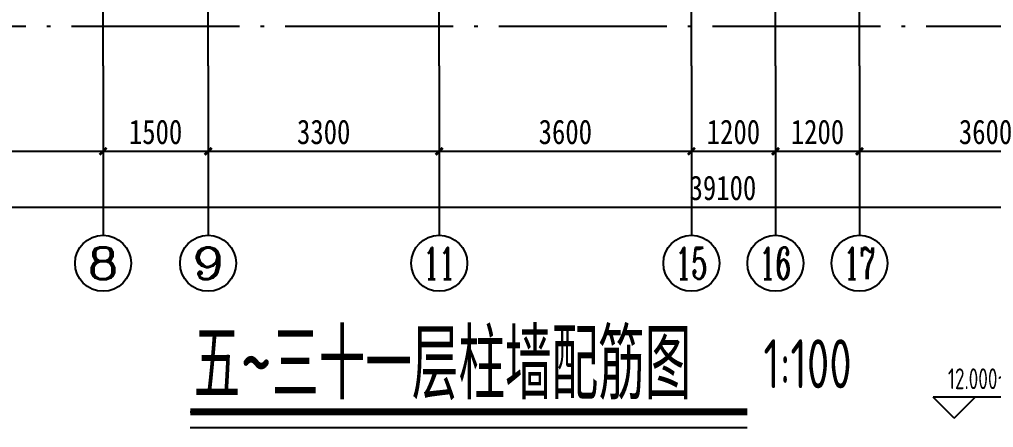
# Model space of a CAD drawing. Extents: x -144902 to 588294, y -160863 to 65494.
# Drawn here: x -791 to 13115, y -130048 to -124218 of the extents above; entities that cross this region are included whole.
import ezdxf
from ezdxf.enums import TextEntityAlignment as Align

# ---------------------------------------------------------------- set-up
doc = ezdxf.new("R2010")
doc.units = 0
doc.header["$LTSCALE"] = 100
doc.linetypes.add('ACAD_ISO04W100', pattern=[30.5, 24, -3, 0.5, -3])
doc.layers.get('0').update_dxf_attribs({"linetype": 'CONTINUOUS'})
doc.layers.get('Defpoints').update_dxf_attribs({"linetype": 'CONTINUOUS'})
for name, color, linetype in [('AXIS', 3, 'CONTINUOUS'), ('AXIS_TEXT', 7, 'CONTINUOUS'), ('DIM_ELEV', 3, 'CONTINUOUS'), ('DOTE', 253, 'ACAD_ISO04W100'), ('TEXT', 7, 'CONTINUOUS')]:
    doc.layers.add(name, color=color, linetype=linetype)
doc.layers.add('PUB_TEXT', color=141, linetype='CONTINUOUS', lineweight=5)
doc.styles.add('_HZTXT', font='complex.shx', dxfattribs={"width": 0.7, "bigfont": 'tssdchn.shx'})
doc.styles.add('COMPLEX', font='COMPLEX')
doc.styles.add('DIM_FONT', font='SIMHEI.TTF', dxfattribs={"width": 0.8})
doc.styles.get("Standard").update_dxf_attribs({"font": 'tssdeng.shx', "width": 0.7, "bigfont": 'tssdchn.shx'})
doc.dimstyles.new('_TCH_ARCH&&100', dxfattribs={"dimtxt": 350, "dimasz": 100, "dimexe": 250, "dimexo": 300, "dimgap": 100, "dimtad": 1, "dimdec": 0, "dimzin": 0, "dimdsep": 46, "dimtxsty": 'DIM_FONT', "dimblk": 'ARCHTICK', "dimcen": 0.09, "dimclrt": 7, "dimazin": 2, "dimtfac": 1, "dimtdec": 0, "dimtix": 1, "dimtmove": 2, "dimatfit": 3, "dimfxl": 1, "dimtolj": 1, "dimtzin": 0, "dimarcsym": 0})

# ---------------------------------------------------------------- blocks, each defined once
blk = doc.blocks.new('_ArchTick')
at = {"color": 0, "linetype": 'ByBlock', "const_width": 0.4}
blk.add_lwpolyline([(-0.5, -0.5), (0.5, 0.5)], dxfattribs=at)
blk = doc.blocks.new('*D1171')
at = {"layer": 'AXIS', "color": 0, "lineweight": -2}
for p, q in [((11202, -125181), (11202, -126351)), ((14802, -125181), (14802, -126351)), ((11202, -126101), (14802, -126101))]:
    blk.add_line(p, q, dxfattribs=at)
at = {"layer": 'Defpoints', "color": 0}
for p in [(11202, -124881), (14802, -124881), (14802, -126101)]:
    blk.add_point(p, dxfattribs=at)
at = {"layer": 'AXIS', "color": 0, "lineweight": -2, "xscale": 100, "yscale": 100, "zscale": 100, "rotation": 180}
blk.add_blockref('_ArchTick', (11202, -126101), dxfattribs=at)
at = {"layer": 'AXIS', "color": 0, "lineweight": -2, "xscale": 100, "yscale": 100, "zscale": 100}
blk.add_blockref('_ArchTick', (14802, -126101), dxfattribs=at)
at = {"layer": 'AXIS', "color": 7, "insert": (13002, -125826), "char_height": 350, "attachment_point": 5, "style": 'DIM_FONT'}
blk.add_mtext('\\A1;3600', dxfattribs=at)
blk = doc.blocks.new('*D1172')
at = {"layer": 'AXIS', "color": 0, "lineweight": -2}
for p, q in [((10002, -125181), (10002, -126351)), ((11202, -125181), (11202, -126351)), ((10002, -126101), (11202, -126101))]:
    blk.add_line(p, q, dxfattribs=at)
at = {"layer": 'Defpoints', "color": 0}
for p in [(10002, -124881), (11202, -124881), (11202, -126101)]:
    blk.add_point(p, dxfattribs=at)
at = {"layer": 'AXIS', "color": 0, "lineweight": -2, "xscale": 100, "yscale": 100, "zscale": 100, "rotation": 180}
blk.add_blockref('_ArchTick', (10002, -126101), dxfattribs=at)
at = {"layer": 'AXIS', "color": 0, "lineweight": -2, "xscale": 100, "yscale": 100, "zscale": 100}
blk.add_blockref('_ArchTick', (11202, -126101), dxfattribs=at)
at = {"layer": 'AXIS', "color": 7, "insert": (10602, -125826), "char_height": 350, "attachment_point": 5, "style": 'DIM_FONT'}
blk.add_mtext('\\A1;1200', dxfattribs=at)
blk = doc.blocks.new('*D1173')
at = {"layer": 'AXIS', "color": 0, "lineweight": -2}
for p, q in [((8802, -125181), (8802, -126351)), ((10002, -125181), (10002, -126351)), ((8802, -126101), (10002, -126101))]:
    blk.add_line(p, q, dxfattribs=at)
at = {"layer": 'Defpoints', "color": 0}
for p in [(8802, -124881), (10002, -124881), (10002, -126101)]:
    blk.add_point(p, dxfattribs=at)
at = {"layer": 'AXIS', "color": 0, "lineweight": -2, "xscale": 100, "yscale": 100, "zscale": 100, "rotation": 180}
blk.add_blockref('_ArchTick', (8802, -126101), dxfattribs=at)
at = {"layer": 'AXIS', "color": 0, "lineweight": -2, "xscale": 100, "yscale": 100, "zscale": 100}
blk.add_blockref('_ArchTick', (10002, -126101), dxfattribs=at)
at = {"layer": 'AXIS', "color": 7, "insert": (9402, -125826), "char_height": 350, "attachment_point": 5, "style": 'DIM_FONT'}
blk.add_mtext('\\A1;1200', dxfattribs=at)
blk = doc.blocks.new('*D1174')
at = {"layer": 'AXIS', "color": 0, "lineweight": -2}
for p, q in [((5202, -125181), (5202, -126351)), ((8802, -125181), (8802, -126351)), ((5202, -126101), (8802, -126101))]:
    blk.add_line(p, q, dxfattribs=at)
at = {"layer": 'Defpoints', "color": 0}
for p in [(5202, -124881), (8802, -124881), (8802, -126101)]:
    blk.add_point(p, dxfattribs=at)
at = {"layer": 'AXIS', "color": 0, "lineweight": -2, "xscale": 100, "yscale": 100, "zscale": 100, "rotation": 180}
blk.add_blockref('_ArchTick', (5202, -126101), dxfattribs=at)
at = {"layer": 'AXIS', "color": 0, "lineweight": -2, "xscale": 100, "yscale": 100, "zscale": 100}
blk.add_blockref('_ArchTick', (8802, -126101), dxfattribs=at)
at = {"layer": 'AXIS', "color": 7, "insert": (7002, -125826), "char_height": 350, "attachment_point": 5, "style": 'DIM_FONT'}
blk.add_mtext('\\A1;3600', dxfattribs=at)
blk = doc.blocks.new('*D1175')
at = {"layer": 'AXIS', "color": 0, "lineweight": -2}
for p, q in [((1902, -125181), (1902, -126351)), ((5202, -125181), (5202, -126351)), ((1902, -126101), (5202, -126101))]:
    blk.add_line(p, q, dxfattribs=at)
at = {"layer": 'Defpoints', "color": 0}
for p in [(1902, -124881), (5202, -124881), (5202, -126101)]:
    blk.add_point(p, dxfattribs=at)
at = {"layer": 'AXIS', "color": 0, "lineweight": -2, "xscale": 100, "yscale": 100, "zscale": 100, "rotation": 180}
blk.add_blockref('_ArchTick', (1902, -126101), dxfattribs=at)
at = {"layer": 'AXIS', "color": 0, "lineweight": -2, "xscale": 100, "yscale": 100, "zscale": 100}
blk.add_blockref('_ArchTick', (5202, -126101), dxfattribs=at)
at = {"layer": 'AXIS', "color": 7, "insert": (3552, -125826), "char_height": 350, "attachment_point": 5, "style": 'DIM_FONT'}
blk.add_mtext('\\A1;3300', dxfattribs=at)
blk = doc.blocks.new('*D1176')
at = {"layer": 'AXIS', "color": 0, "lineweight": -2}
for p, q in [((402, -125181), (402, -126351)), ((1902, -125181), (1902, -126351)), ((402, -126101), (1902, -126101))]:
    blk.add_line(p, q, dxfattribs=at)
at = {"layer": 'Defpoints', "color": 0}
for p in [(402, -124881), (1902, -124881), (1902, -126101)]:
    blk.add_point(p, dxfattribs=at)
at = {"layer": 'AXIS', "color": 0, "lineweight": -2, "xscale": 100, "yscale": 100, "zscale": 100, "rotation": 180}
blk.add_blockref('_ArchTick', (402, -126101), dxfattribs=at)
at = {"layer": 'AXIS', "color": 0, "lineweight": -2, "xscale": 100, "yscale": 100, "zscale": 100}
blk.add_blockref('_ArchTick', (1902, -126101), dxfattribs=at)
at = {"layer": 'AXIS', "color": 7, "insert": (1152, -125826), "char_height": 350, "attachment_point": 5, "style": 'DIM_FONT'}
blk.add_mtext('\\A1;1500', dxfattribs=at)
blk = doc.blocks.new('*D1177')
at = {"layer": 'AXIS', "color": 0, "lineweight": -2}
for p, q in [((-3798, -125181), (-3798, -126351)), ((402, -125181), (402, -126351)), ((-3798, -126101), (402, -126101))]:
    blk.add_line(p, q, dxfattribs=at)
at = {"layer": 'Defpoints', "color": 0}
for p in [(-3798, -124881), (402, -124881), (402, -126101)]:
    blk.add_point(p, dxfattribs=at)
at = {"layer": 'AXIS', "color": 0, "lineweight": -2, "xscale": 100, "yscale": 100, "zscale": 100, "rotation": 180}
blk.add_blockref('_ArchTick', (-3798, -126101), dxfattribs=at)
at = {"layer": 'AXIS', "color": 0, "lineweight": -2, "xscale": 100, "yscale": 100, "zscale": 100}
blk.add_blockref('_ArchTick', (402, -126101), dxfattribs=at)
at = {"layer": 'AXIS', "color": 7, "insert": (-1698, -125826), "char_height": 350, "attachment_point": 5, "style": 'DIM_FONT'}
blk.add_mtext('\\A1;4200', dxfattribs=at)
blk = doc.blocks.new('*D1182')
at = {"layer": 'AXIS', "color": 0, "lineweight": -2}
for p, q in [((-10298, -125181), (-10298, -127151)), ((28802, -125181), (28802, -127151)), ((-10298, -126901), (28802, -126901))]:
    blk.add_line(p, q, dxfattribs=at)
at = {"layer": 'Defpoints', "color": 0}
for p in [(-10298, -124881, 0), (28802, -124881, 0), (28802, -126901)]:
    blk.add_point(p, dxfattribs=at)
at = {"layer": 'AXIS', "color": 0, "lineweight": -2, "xscale": 100, "yscale": 100, "zscale": 100, "rotation": 180}
blk.add_blockref('_ArchTick', (-10298, -126901), dxfattribs=at)
at = {"layer": 'AXIS', "color": 0, "lineweight": -2, "xscale": 100, "yscale": 100, "zscale": 100}
blk.add_blockref('_ArchTick', (28802, -126901), dxfattribs=at)
at = {"layer": 'AXIS', "color": 7, "insert": (9252, -126626), "char_height": 350, "attachment_point": 5, "style": 'DIM_FONT'}
blk.add_mtext('\\A1;39100', dxfattribs=at)
blk = doc.blocks.new('_AXISO')
blk.add_circle((0, 0), 0.5)
at = {"layer": 'AXIS_TEXT', "style": 'COMPLEX', "width": 1.041667}
blk.add_attdef('A', text='', height=0.56, dxfattribs=at).set_placement((-0.25, -0.28), (0.25, -0.28), align=Align.FIT)

msp = doc.modelspace()

# ---------------------------------------------------------------- linework, layer by layer
at = {"layer": 'AXIS'}
for p, q in [((401.594, -124881.378, 0), (401.594, -127301.485, 0)), ((1901.594, -124881.378, 0), (1901.594, -127301.485, 0)), ((5201.594, -124881.378, 0), (5201.594, -127301.485, 0)), ((8801.594, -124881.378, 0), (8801.594, -127301.485, 0)), ((10001.594, -124881.378, 0), (10001.594, -127301.485, 0)), ((11201.594, -124881.378, 0), (11201.594, -127301.485, 0))]:
    msp.add_line(p, q, dxfattribs=at)
at = {"layer": 'DIM_ELEV'}
for p, q in [((12555.192, -129911.597), (12255.192, -129611.597)), ((14436.492, -129611.597), (12255.192, -129611.597)), ((12555.192, -129911.597), (12855.192, -129611.597))]:
    msp.add_line(p, q, dxfattribs=at)
at = {"layer": 'DOTE'}
for p, q in [((401.594, -124881.378, 0), (401.594, -105918.135, 0)), ((10001.594, -124881.378, 0), (10001.594, -109618.135, 0)), ((1901.594, -124881.378, 0), (1901.594, -117118.135, 0)), ((8801.594, -124881.378, 0), (8801.594, -117718.135, 0)), ((11201.594, -124881.378, 0), (11201.594, -117718.135, 0)), ((5201.594, -124881.378, 0), (5201.594, -119518.135, 0)), ((29801.594, -124318.135, 0), (-11298.406, -124318.135, 0))]:
    msp.add_line(p, q, dxfattribs=at)
at = {"layer": 'TEXT'}
for p, q in [((1646.551, -129821.789), (9598.359, -129821.789)), ((1646.551, -130047.74), (9598.359, -130047.74))]:
    msp.add_line(p, q, dxfattribs=at)
at = {"layer": 'TEXT', "const_width": 100}
msp.add_lwpolyline([(1646.551, -129821.182), (9598.359, -129821.182)], dxfattribs=at)

# ---------------------------------------------------------------- block references
at = {"layer": 'AXIS'}
ref = msp.add_blockref('_AXISO', (401.594, -127701.485, 0), dxfattribs=dict(at, xscale=800, yscale=800, zscale=800))
ref.add_attrib('A', '8', dxfattribs={"layer": 'AXIS_TEXT', "height": 452.548, "style": '_HZTXT', "width": 1.5}).set_placement((175.32, -127927.759, 0), (627.868, -127927.759, 0), align=Align.FIT)
ref = msp.add_blockref('_AXISO', (1901.594, -127701.485, 0), dxfattribs=dict(at, xscale=800, yscale=800, zscale=800))
ref.add_attrib('A', '9', dxfattribs={"layer": 'AXIS_TEXT', "height": 452.548, "style": '_HZTXT', "width": 1.5}).set_placement((1675.32, -127927.759, 0), (2127.868, -127927.759, 0), align=Align.FIT)
ref = msp.add_blockref('_AXISO', (5201.594, -127701.485, 0), dxfattribs=dict(at, xscale=800, yscale=800, zscale=800))
ref.add_attrib('A', '11', dxfattribs={"layer": 'AXIS_TEXT', "height": 452.5483, "style": '_HZTXT', "width": 0.875}).set_placement((4975.32, -127927.759, 0), (5427.868, -127927.759, 0), align=Align.FIT)
ref = msp.add_blockref('_AXISO', (8801.594, -127701.485, 0), dxfattribs=dict(at, xscale=800, yscale=800, zscale=800))
ref.add_attrib('A', '15', dxfattribs={"layer": 'AXIS_TEXT', "height": 452.5483, "style": '_HZTXT', "width": 0.724138}).set_placement((8575.32, -127927.759, 0), (9027.868, -127927.759, 0), align=Align.FIT)
ref = msp.add_blockref('_AXISO', (10001.594, -127701.485, 0), dxfattribs=dict(at, xscale=800, yscale=800, zscale=800))
ref.add_attrib('A', '16', dxfattribs={"layer": 'AXIS_TEXT', "height": 452.5483, "style": '_HZTXT', "width": 0.724138}).set_placement((9775.32, -127927.759, 0), (10227.868, -127927.759, 0), align=Align.FIT)
ref = msp.add_blockref('_AXISO', (11201.594, -127701.485, 0), dxfattribs=dict(at, xscale=800, yscale=800, zscale=800))
ref.add_attrib('A', '17', dxfattribs={"layer": 'AXIS_TEXT', "height": 452.5483, "style": '_HZTXT', "width": 0.724138}).set_placement((10975.32, -127927.759, 0), (11427.868, -127927.759, 0), align=Align.FIT)

# ---------------------------------------------------------------- texts
at = {"layer": 'PUB_TEXT', "width": 0.705882}
msp.add_text('12.000~90.300', height=297.5, dxfattribs=at).set_placement((12464.523, -129499.688))
at = {"layer": 'TEXT', "width": 0.7}
for s, height, p in [('五~三十一层柱墙配筋图', 1000, (1695.458, -129646.876, -1140.819)), ('1:100', 700, (9830.367, -129487.368))]:
    msp.add_text(s, height=height, dxfattribs=at).set_placement(p)

# ---------------------------------------------------------------- dimensions: what is measured, and where the dimension line sits
at = {"layer": 'AXIS'}
for p1, p2, distance, picture, middle in [((-10298.406, -124881.378), (28801.594, -124881.378), -2020.107, '*D1182', (9251.594, -126626.485, 0)), ((-3798.406, -124881.378, 0), (401.594, -124881.378, 0), -1220.107, '*D1177', (-1698.406, -125826.485, 0)), ((401.594, -124881.378, 0), (1901.594, -124881.378, 0), -1220.107, '*D1176', (1151.594, -125826.485, 0)), ((1901.594, -124881.378, 0), (5201.594, -124881.378, 0), -1220.107, '*D1175', (3551.594, -125826.485, 0)), ((5201.594, -124881.378, 0), (8801.594, -124881.378, 0), -1220.107, '*D1174', (7001.594, -125826.485, 0)), ((8801.594, -124881.378, 0), (10001.594, -124881.378, 0), -1220.107, '*D1173', (9401.594, -125826.485, 0)), ((10001.594, -124881.378, 0), (11201.594, -124881.378, 0), -1220.107, '*D1172', (10601.594, -125826.485, 0)), ((11201.594, -124881.378, 0), (14801.594, -124881.378, 0), -1220.107, '*D1171', (13001.594, -125826.485, 0))]:
    dim = msp.add_aligned_dim(p1=p1, p2=p2, distance=distance, dimstyle='_TCH_ARCH&&100', dxfattribs=at)
    dim.commit()
    dim.dimension.update_dxf_attribs({"geometry": picture, "text_midpoint": middle})

doc.saveas('drawing.dxf')
